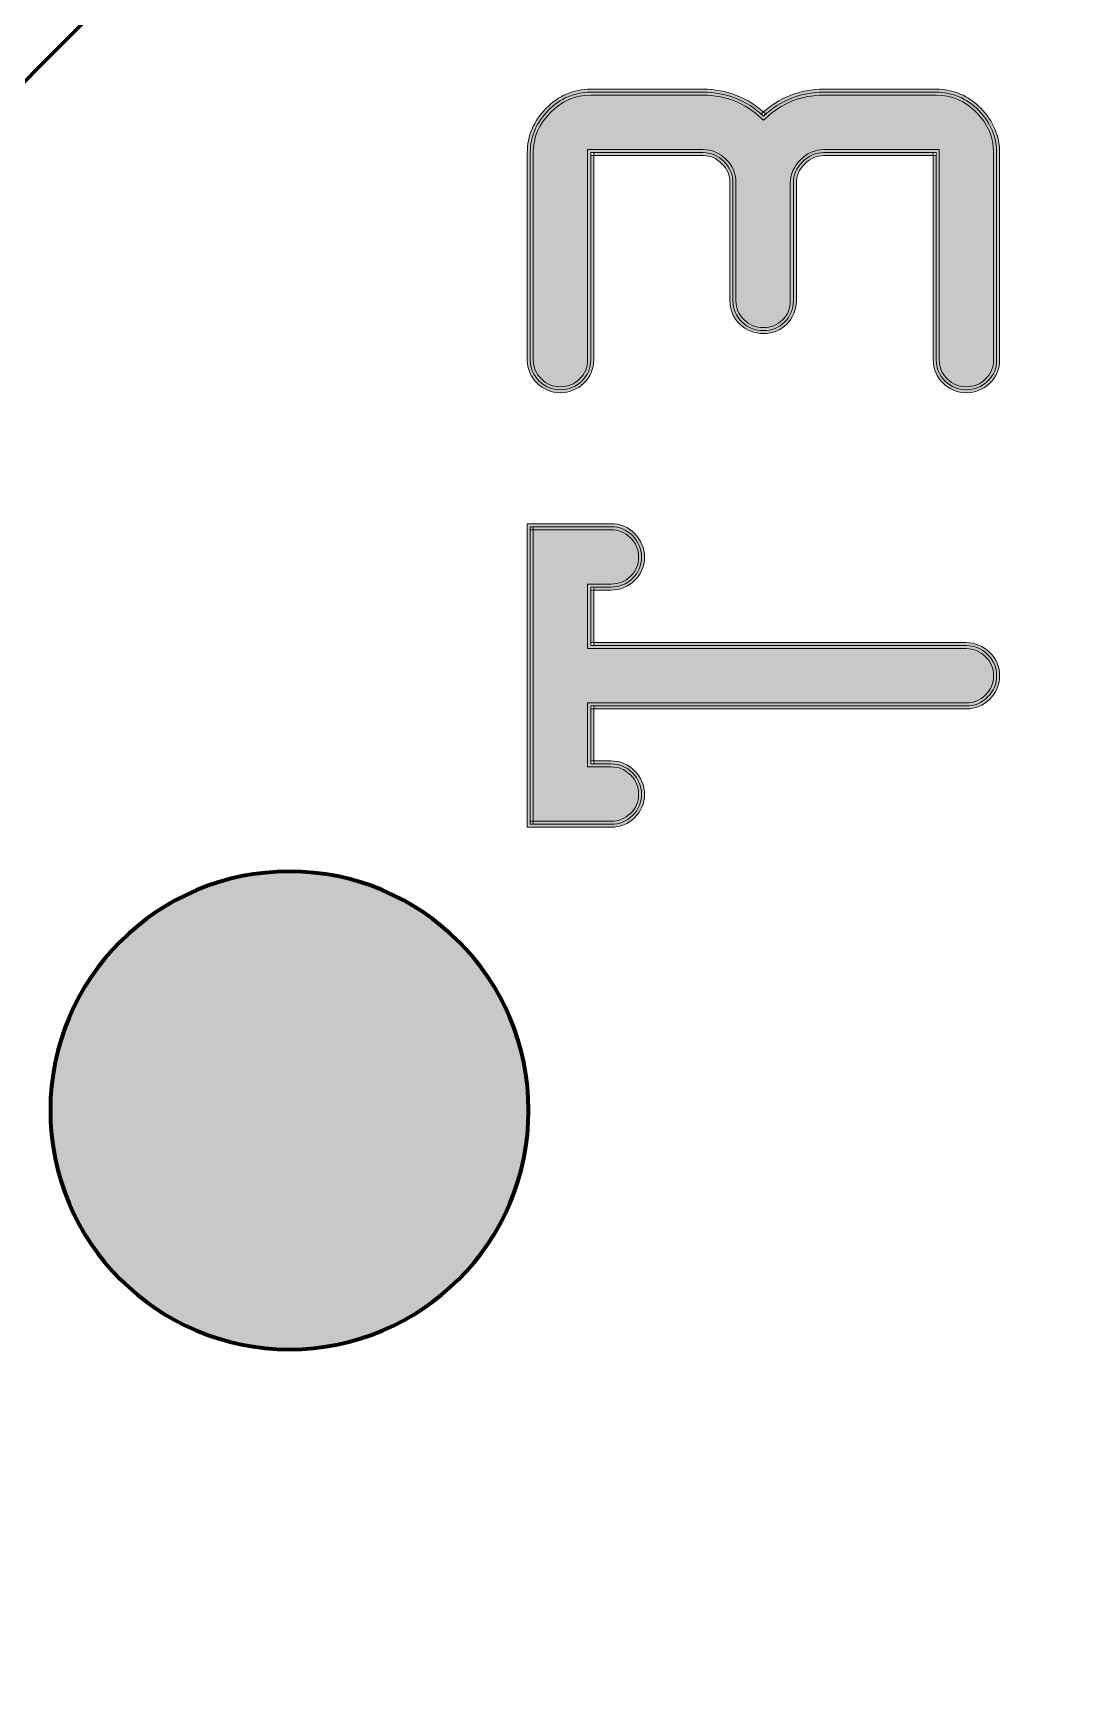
# Model space of a CAD drawing. Header units: inches. Extents: x 3.6 to 56.9, y 3.5 to 76.6.
# Drawn here: x 30.806 to 33.853, y 37.016 to 41.893 of the extents above; entities that cross this region are included whole.
import ezdxf

# ---------------------------------------------------------------- set-up
doc = ezdxf.new("R2010")
doc.units = ezdxf.units.IN
doc.header["$MEASUREMENT"] = 0
for name, color, linetype in [('board', 7, 'Continuous'), ('copper', 7, 'Continuous'), ('mask', 7, 'Continuous'), ('silk', 7, 'Continuous')]:
    doc.layers.add(name, color=color, linetype=linetype)

msp = doc.modelspace()

# ---------------------------------------------------------------- hatches: boundary and pattern name
at = {"layer": 'mask', "true_color": 0xffffff}
h = msp.add_hatch(color=7, dxfattribs=at)
edge = h.paths.add_edge_path()
edge.add_spline(control_points=[(30.8551, 38.7444), (30.8551, 39.1301), (31.1678, 39.4429), (31.5536, 39.4429), (31.9394, 39.4429), (32.2521, 39.1301), (32.2521, 38.7444), (32.2521, 38.3586), (31.9394, 38.0459), (31.5536, 38.0459), (31.1678, 38.0459), (30.8551, 38.3586), (30.8551, 38.7444)], knot_values=[0, 0, 0, 0, 1, 1, 1, 2, 2, 2, 3, 3, 3, 4, 4, 4, 4], degree=3, periodic=1)
at = {"layer": 'silk', "true_color": 0xffffff}
h = msp.add_hatch(color=7, dxfattribs=at)
h.dxf.hatch_style = 2
edge = h.paths.add_edge_path()
edge.add_spline(control_points=[(33.53, 40.8597), (33.5527, 40.8597), (33.5705, 40.8669), (33.5867, 40.8826), (33.6029, 40.8982), (33.6102, 40.9156), (33.6102, 40.9382), (33.6102, 40.9382), (33.6102, 41.5442), (33.6102, 41.5442), (33.6102, 41.5889), (33.5941, 41.6268), (33.5604, 41.6611), (33.5267, 41.6954), (33.4886, 41.7117), (33.4427, 41.7117), (33.4427, 41.7117), (33.1144, 41.7117), (33.1144, 41.7117), (33.0486, 41.7117), (32.9929, 41.6897), (32.944, 41.6442), (32.944, 41.6442), (32.938, 41.6387), (32.938, 41.6387), (32.938, 41.6387), (32.932, 41.6442), (32.932, 41.6442), (32.8832, 41.6897), (32.8275, 41.7117), (32.7617, 41.7117), (32.7617, 41.7117), (32.4334, 41.7117), (32.4334, 41.7117), (32.3874, 41.7117), (32.3494, 41.6954), (32.3157, 41.6611), (32.2819, 41.6268), (32.2658, 41.5889), (32.2658, 41.5442), (32.2658, 41.5442), (32.2658, 40.9382), (32.2658, 40.9382), (32.2658, 40.9156), (32.2731, 40.8982), (32.2893, 40.8826), (32.3056, 40.8669), (32.3228, 40.8597), (32.3443, 40.8597), (32.367, 40.8597), (32.3848, 40.8669), (32.401, 40.8826), (32.4172, 40.8982), (32.4245, 40.9156), (32.4245, 40.9382), (32.4245, 40.9382), (32.4245, 41.5442), (32.4245, 41.5442), (32.4245, 41.5442), (32.4245, 41.553), (32.4245, 41.553), (32.4245, 41.553), (32.4334, 41.553), (32.4334, 41.553), (32.4334, 41.553), (32.7617, 41.553), (32.7617, 41.553), (32.7868, 41.553), (32.8104, 41.5429), (32.829, 41.5242), (32.8477, 41.5055), (32.8578, 41.4813), (32.8578, 41.4551), (32.8578, 41.4551), (32.8578, 41.1111), (32.8578, 41.1111), (32.8578, 41.0884), (32.8651, 41.0711), (32.8813, 41.0555), (32.8975, 41.0398), (32.9153, 41.0326), (32.938, 41.0326), (32.9607, 41.0326), (32.9782, 41.0397), (32.9938, 41.0554), (33.0094, 41.071), (33.0165, 41.0884), (33.0165, 41.1111), (33.0165, 41.1111), (33.0165, 41.4551), (33.0165, 41.4551), (33.0165, 41.4802), (33.0269, 41.5041), (33.0462, 41.5233), (33.0654, 41.5426), (33.0893, 41.553), (33.1144, 41.553), (33.1144, 41.553), (33.4427, 41.553), (33.4427, 41.553), (33.4427, 41.553), (33.4515, 41.553), (33.4515, 41.553), (33.4515, 41.553), (33.4515, 41.5442), (33.4515, 41.5442), (33.4515, 41.5442), (33.4515, 40.9382), (33.4515, 40.9382), (33.4515, 40.9156), (33.4589, 40.8982), (33.475, 40.8826), (33.4913, 40.8669), (33.5085, 40.8597), (33.53, 40.8597)], knot_values=[0, 0, 0, 0, 1, 1, 1, 2, 2, 2, 3, 3, 3, 4, 4, 4, 5, 5, 5, 6, 6, 6, 7, 7, 7, 8, 8, 8, 9, 9, 9, 10, 10, 10, 11, 11, 11, 12, 12, 12, 13, 13, 13, 14, 14, 14, 15, 15, 15, 16, 16, 16, 17, 17, 17, 18, 18, 18, 19, 19, 19, 20, 20, 20, 21, 21, 21, 22, 22, 22, 23, 23, 23, 24, 24, 24, 25, 25, 25, 26, 26, 26, 27, 27, 27, 28, 28, 28, 29, 29, 29, 30, 30, 30, 31, 31, 31, 32, 32, 32, 33, 33, 33, 34, 34, 34, 35, 35, 35, 36, 36, 36, 37, 37, 37, 38, 38, 38, 38], degree=3, periodic=1)
edge = h.paths.add_edge_path()
edge.add_spline(control_points=[(33.53, 40.8421), (33.505, 40.8421), (33.4814, 40.8519), (33.4628, 40.8699), (33.444, 40.888), (33.4339, 40.912), (33.4339, 40.9382), (33.4339, 40.9382), (33.4339, 41.5442), (33.4339, 41.5442), (33.4339, 41.5442), (33.4427, 41.5442), (33.4427, 41.5442), (33.4427, 41.5442), (33.4427, 41.5354), (33.4427, 41.5354), (33.4427, 41.5354), (33.1144, 41.5354), (33.1144, 41.5354), (33.093, 41.5354), (33.0755, 41.5277), (33.0586, 41.5109), (33.0418, 41.494), (33.0342, 41.4766), (33.0342, 41.4551), (33.0342, 41.4551), (33.0342, 41.1111), (33.0342, 41.1111), (33.0342, 41.0849), (33.0244, 41.061), (33.0063, 41.0429), (32.9881, 41.0247), (32.9642, 41.015), (32.938, 41.015), (32.9119, 41.015), (32.8877, 41.0247), (32.869, 41.0428), (32.8503, 41.0609), (32.8402, 41.0849), (32.8402, 41.1111), (32.8402, 41.1111), (32.8402, 41.4551), (32.8402, 41.4551), (32.8402, 41.4778), (32.8328, 41.4955), (32.8165, 41.5117), (32.8003, 41.528), (32.7831, 41.5354), (32.7617, 41.5354), (32.7617, 41.5354), (32.4334, 41.5354), (32.4334, 41.5354), (32.4334, 41.5354), (32.4334, 41.5442), (32.4334, 41.5442), (32.4334, 41.5442), (32.4422, 41.5442), (32.4422, 41.5442), (32.4422, 41.5442), (32.4422, 40.9382), (32.4422, 40.9382), (32.4422, 40.912), (32.4321, 40.888), (32.4133, 40.8699), (32.3946, 40.8518), (32.3705, 40.8421), (32.3443, 40.8421), (32.3193, 40.8421), (32.2957, 40.8519), (32.2771, 40.8699), (32.2583, 40.888), (32.2482, 40.912), (32.2482, 40.9382), (32.2482, 40.9382), (32.2482, 41.5442), (32.2482, 41.5442), (32.2482, 41.5925), (32.267, 41.6368), (32.3031, 41.6735), (32.3392, 41.7102), (32.3838, 41.7294), (32.4334, 41.7294), (32.4334, 41.7294), (32.7617, 41.7294), (32.7617, 41.7294), (32.8309, 41.7294), (32.8928, 41.7049), (32.944, 41.6572), (32.944, 41.6572), (32.938, 41.6507), (32.938, 41.6507), (32.938, 41.6507), (32.932, 41.6572), (32.932, 41.6572), (32.9833, 41.7049), (33.0452, 41.7294), (33.1144, 41.7294), (33.1144, 41.7294), (33.4427, 41.7294), (33.4427, 41.7294), (33.4922, 41.7294), (33.5368, 41.7102), (33.573, 41.6735), (33.6091, 41.6368), (33.6279, 41.5925), (33.6279, 41.5442), (33.6279, 41.5442), (33.6279, 40.9382), (33.6279, 40.9382), (33.6279, 40.912), (33.6178, 40.888), (33.599, 40.8699), (33.5803, 40.8518), (33.5562, 40.8421), (33.53, 40.8421)], knot_values=[0, 0, 0, 0, 1, 1, 1, 2, 2, 2, 3, 3, 3, 4, 4, 4, 5, 5, 5, 6, 6, 6, 7, 7, 7, 8, 8, 8, 9, 9, 9, 10, 10, 10, 11, 11, 11, 12, 12, 12, 13, 13, 13, 14, 14, 14, 15, 15, 15, 16, 16, 16, 17, 17, 17, 18, 18, 18, 19, 19, 19, 20, 20, 20, 21, 21, 21, 22, 22, 22, 23, 23, 23, 24, 24, 24, 25, 25, 25, 26, 26, 26, 27, 27, 27, 28, 28, 28, 29, 29, 29, 30, 30, 30, 31, 31, 31, 32, 32, 32, 33, 33, 33, 34, 34, 34, 35, 35, 35, 36, 36, 36, 37, 37, 37, 38, 38, 38, 38], degree=3, periodic=1)
edge = h.paths.add_edge_path()
edge.add_spline(control_points=[(32.4927, 39.5897), (32.5155, 39.5897), (32.5332, 39.5969), (32.5495, 39.6126), (32.5656, 39.6282), (32.573, 39.6456), (32.573, 39.6682), (32.573, 39.6909), (32.5656, 39.7086), (32.5494, 39.7249), (32.5331, 39.7411), (32.5154, 39.7485), (32.4927, 39.7485), (32.4927, 39.7485), (32.4334, 39.7485), (32.4334, 39.7485), (32.4334, 39.7485), (32.4245, 39.7485), (32.4245, 39.7485), (32.4245, 39.7485), (32.4245, 39.7573), (32.4245, 39.7573), (32.4245, 39.7573), (32.4245, 39.9267), (32.4245, 39.9267), (32.4245, 39.9267), (32.4245, 39.9355), (32.4245, 39.9355), (32.4245, 39.9355), (32.4334, 39.9355), (32.4334, 39.9355), (32.4334, 39.9355), (33.53, 39.9355), (33.53, 39.9355), (33.5527, 39.9355), (33.5704, 39.9429), (33.5866, 39.9591), (33.6029, 39.9753), (33.6102, 39.993), (33.6102, 40.0157), (33.6102, 40.0372), (33.6029, 40.0544), (33.5866, 40.0706), (33.5704, 40.0868), (33.5527, 40.0942), (33.53, 40.0942), (33.53, 40.0942), (32.4334, 40.0942), (32.4334, 40.0942), (32.4334, 40.0942), (32.4245, 40.0942), (32.4245, 40.0942), (32.4245, 40.0942), (32.4245, 40.103), (32.4245, 40.103), (32.4245, 40.103), (32.4245, 40.2742), (32.4245, 40.2742), (32.4245, 40.2742), (32.4245, 40.283), (32.4245, 40.283), (32.4245, 40.283), (32.4334, 40.283), (32.4334, 40.283), (32.4334, 40.283), (32.4927, 40.283), (32.4927, 40.283), (32.5155, 40.283), (32.5332, 40.2902), (32.5495, 40.3058), (32.5656, 40.3215), (32.573, 40.3388), (32.573, 40.3615), (32.573, 40.3842), (32.5656, 40.4019), (32.5494, 40.4181), (32.5331, 40.4343), (32.5154, 40.4417), (32.4927, 40.4417), (32.4927, 40.4417), (32.257, 40.4417), (32.257, 40.4417), (32.257, 40.4417), (32.257, 40.4505), (32.257, 40.4505), (32.257, 40.4505), (32.2658, 40.4505), (32.2658, 40.4505), (32.2658, 40.4505), (32.2658, 39.5809), (32.2658, 39.5809), (32.2658, 39.5809), (32.257, 39.5809), (32.257, 39.5809), (32.257, 39.5809), (32.257, 39.5897), (32.257, 39.5897), (32.257, 39.5897), (32.4927, 39.5897), (32.4927, 39.5897)], knot_values=[0, 0, 0, 0, 1, 1, 1, 2, 2, 2, 3, 3, 3, 4, 4, 4, 5, 5, 5, 6, 6, 6, 7, 7, 7, 8, 8, 8, 9, 9, 9, 10, 10, 10, 11, 11, 11, 12, 12, 12, 13, 13, 13, 14, 14, 14, 15, 15, 15, 16, 16, 16, 17, 17, 17, 18, 18, 18, 19, 19, 19, 20, 20, 20, 21, 21, 21, 22, 22, 22, 23, 23, 23, 24, 24, 24, 25, 25, 25, 26, 26, 26, 27, 27, 27, 28, 28, 28, 29, 29, 29, 30, 30, 30, 31, 31, 31, 32, 32, 32, 33, 33, 33, 33], degree=3, periodic=1)
edge = h.paths.add_edge_path()
edge.add_spline(control_points=[(32.4927, 39.5721), (32.4927, 39.5721), (32.257, 39.5721), (32.257, 39.5721), (32.257, 39.5721), (32.2482, 39.5721), (32.2482, 39.5721), (32.2482, 39.5721), (32.2482, 39.5809), (32.2482, 39.5809), (32.2482, 39.5809), (32.2482, 40.4505), (32.2482, 40.4505), (32.2482, 40.4505), (32.2482, 40.4594), (32.2482, 40.4594), (32.2482, 40.4594), (32.257, 40.4594), (32.257, 40.4594), (32.257, 40.4594), (32.4927, 40.4594), (32.4927, 40.4594), (32.5189, 40.4594), (32.5431, 40.4493), (32.5618, 40.4306), (32.5805, 40.4119), (32.5906, 40.3877), (32.5906, 40.3615), (32.5906, 40.3353), (32.5805, 40.3113), (32.5617, 40.2932), (32.543, 40.2751), (32.5189, 40.2654), (32.4927, 40.2654), (32.4927, 40.2654), (32.4334, 40.2654), (32.4334, 40.2654), (32.4334, 40.2654), (32.4334, 40.2742), (32.4334, 40.2742), (32.4334, 40.2742), (32.4422, 40.2742), (32.4422, 40.2742), (32.4422, 40.2742), (32.4422, 40.103), (32.4422, 40.103), (32.4422, 40.103), (32.4334, 40.103), (32.4334, 40.103), (32.4334, 40.103), (32.4334, 40.1119), (32.4334, 40.1119), (32.4334, 40.1119), (33.53, 40.1119), (33.53, 40.1119), (33.5562, 40.1119), (33.5804, 40.1018), (33.5991, 40.0831), (33.6178, 40.0644), (33.6279, 40.0408), (33.6279, 40.0157), (33.6279, 39.9895), (33.6178, 39.9653), (33.5991, 39.9466), (33.5804, 39.9279), (33.5562, 39.9179), (33.53, 39.9179), (33.53, 39.9179), (32.4334, 39.9179), (32.4334, 39.9179), (32.4334, 39.9179), (32.4334, 39.9267), (32.4334, 39.9267), (32.4334, 39.9267), (32.4422, 39.9267), (32.4422, 39.9267), (32.4422, 39.9267), (32.4422, 39.7573), (32.4422, 39.7573), (32.4422, 39.7573), (32.4334, 39.7573), (32.4334, 39.7573), (32.4334, 39.7573), (32.4334, 39.7661), (32.4334, 39.7661), (32.4334, 39.7661), (32.4927, 39.7661), (32.4927, 39.7661), (32.5189, 39.7661), (32.5431, 39.756), (32.5618, 39.7373), (32.5805, 39.7186), (32.5906, 39.6944), (32.5906, 39.6682), (32.5906, 39.642), (32.5805, 39.618), (32.5617, 39.5999), (32.543, 39.5818), (32.5189, 39.5721), (32.4927, 39.5721)], knot_values=[0, 0, 0, 0, 1, 1, 1, 2, 2, 2, 3, 3, 3, 4, 4, 4, 5, 5, 5, 6, 6, 6, 7, 7, 7, 8, 8, 8, 9, 9, 9, 10, 10, 10, 11, 11, 11, 12, 12, 12, 13, 13, 13, 14, 14, 14, 15, 15, 15, 16, 16, 16, 17, 17, 17, 18, 18, 18, 19, 19, 19, 20, 20, 20, 21, 21, 21, 22, 22, 22, 23, 23, 23, 24, 24, 24, 25, 25, 25, 26, 26, 26, 27, 27, 27, 28, 28, 28, 29, 29, 29, 30, 30, 30, 31, 31, 31, 32, 32, 32, 33, 33, 33, 33], degree=3, periodic=1)
h = msp.add_hatch(color=7, dxfattribs=at)
h.dxf.hatch_style = 2
edge = h.paths.add_edge_path()
edge.add_spline(control_points=[(33.53, 40.8509), (33.5067, 40.8509), (33.4864, 40.8594), (33.4689, 40.8762), (33.4514, 40.8931), (33.4427, 40.9138), (33.4427, 40.9382), (33.4427, 40.9382), (33.4427, 41.5442), (33.4427, 41.5442), (33.4427, 41.5442), (33.1144, 41.5442), (33.1144, 41.5442), (33.0911, 41.5442), (33.0705, 41.5352), (33.0524, 41.5171), (33.0344, 41.4991), (33.0253, 41.4784), (33.0253, 41.4551), (33.0253, 41.4551), (33.0253, 41.1111), (33.0253, 41.1111), (33.0253, 41.0867), (33.0169, 41.066), (33, 41.0491), (32.9831, 41.0322), (32.9625, 41.0238), (32.938, 41.0238), (32.9136, 41.0238), (32.8926, 41.0322), (32.8752, 41.0491), (32.8577, 41.066), (32.849, 41.0867), (32.849, 41.1111), (32.849, 41.1111), (32.849, 41.4551), (32.849, 41.4551), (32.849, 41.4796), (32.8402, 41.5005), (32.8228, 41.518), (32.8053, 41.5354), (32.7849, 41.5442), (32.7617, 41.5442), (32.7617, 41.5442), (32.4334, 41.5442), (32.4334, 41.5442), (32.4334, 41.5442), (32.4334, 40.9382), (32.4334, 40.9382), (32.4334, 40.9138), (32.4246, 40.8931), (32.4072, 40.8762), (32.3897, 40.8594), (32.3688, 40.8509), (32.3443, 40.8509), (32.321, 40.8509), (32.3006, 40.8594), (32.2832, 40.8762), (32.2657, 40.8931), (32.257, 40.9138), (32.257, 40.9382), (32.257, 40.9382), (32.257, 41.5442), (32.257, 41.5442), (32.257, 41.5907), (32.2745, 41.6318), (32.3094, 41.6673), (32.3443, 41.7028), (32.3856, 41.7205), (32.4334, 41.7205), (32.4334, 41.7205), (32.7617, 41.7205), (32.7617, 41.7205), (32.8292, 41.7205), (32.888, 41.6973), (32.938, 41.6507), (32.9881, 41.6973), (33.0469, 41.7205), (33.1144, 41.7205), (33.1144, 41.7205), (33.4427, 41.7205), (33.4427, 41.7205), (33.4904, 41.7205), (33.5318, 41.7028), (33.5667, 41.6673), (33.6016, 41.6318), (33.6191, 41.5907), (33.6191, 41.5442), (33.6191, 41.5442), (33.6191, 40.9382), (33.6191, 40.9382), (33.6191, 40.9138), (33.6103, 40.8931), (33.5929, 40.8762), (33.5754, 40.8594), (33.5545, 40.8509), (33.53, 40.8509)], knot_values=[0, 0, 0, 0, 1, 1, 1, 2, 2, 2, 3, 3, 3, 4, 4, 4, 5, 5, 5, 6, 6, 6, 7, 7, 7, 8, 8, 8, 9, 9, 9, 10, 10, 10, 11, 11, 11, 12, 12, 12, 13, 13, 13, 14, 14, 14, 15, 15, 15, 16, 16, 16, 17, 17, 17, 18, 18, 18, 19, 19, 19, 20, 20, 20, 21, 21, 21, 22, 22, 22, 23, 23, 23, 24, 24, 24, 25, 25, 25, 26, 26, 26, 27, 27, 27, 28, 28, 28, 29, 29, 29, 30, 30, 30, 31, 31, 31, 32, 32, 32, 32], degree=3, periodic=1)
edge = h.paths.add_edge_path()
edge.add_spline(control_points=[(32.4927, 39.5809), (32.4927, 39.5809), (32.257, 39.5809), (32.257, 39.5809), (32.257, 39.5809), (32.257, 40.4505), (32.257, 40.4505), (32.257, 40.4505), (32.4927, 40.4505), (32.4927, 40.4505), (32.5172, 40.4505), (32.5381, 40.4418), (32.5556, 40.4244), (32.5731, 40.4069), (32.5818, 40.3859), (32.5818, 40.3615), (32.5818, 40.337), (32.5731, 40.3164), (32.5556, 40.2995), (32.5381, 40.2826), (32.5172, 40.2742), (32.4927, 40.2742), (32.4927, 40.2742), (32.4334, 40.2742), (32.4334, 40.2742), (32.4334, 40.2742), (32.4334, 40.103), (32.4334, 40.103), (32.4334, 40.103), (33.53, 40.103), (33.53, 40.103), (33.5545, 40.103), (33.5754, 40.0943), (33.5929, 40.0768), (33.6103, 40.0594), (33.6191, 40.039), (33.6191, 40.0157), (33.6191, 39.9913), (33.6103, 39.9703), (33.5929, 39.9529), (33.5754, 39.9354), (33.5545, 39.9267), (33.53, 39.9267), (33.53, 39.9267), (32.4334, 39.9267), (32.4334, 39.9267), (32.4334, 39.9267), (32.4334, 39.7573), (32.4334, 39.7573), (32.4334, 39.7573), (32.4927, 39.7573), (32.4927, 39.7573), (32.5172, 39.7573), (32.5381, 39.7486), (32.5556, 39.7311), (32.5731, 39.7136), (32.5818, 39.6927), (32.5818, 39.6682), (32.5818, 39.6438), (32.5731, 39.6231), (32.5556, 39.6062), (32.5381, 39.5894), (32.5172, 39.5809), (32.4927, 39.5809)], knot_values=[0, 0, 0, 0, 1, 1, 1, 2, 2, 2, 3, 3, 3, 4, 4, 4, 5, 5, 5, 6, 6, 6, 7, 7, 7, 8, 8, 8, 9, 9, 9, 10, 10, 10, 11, 11, 11, 12, 12, 12, 13, 13, 13, 14, 14, 14, 15, 15, 15, 16, 16, 16, 17, 17, 17, 18, 18, 18, 19, 19, 19, 20, 20, 20, 21, 21, 21, 21], degree=3, periodic=1)

# ---------------------------------------------------------------- linework, layer by layer
at = {"layer": 'board', "color": 7, "lineweight": 20, "true_color": 0xffffff}
msp.add_open_spline([(56.8521, 12.1646), (56.8521, 12.1646), (55.3337, 10.6434), (55.3337, 10.6434), (55.3337, 10.6434), (43.9474, 10.6434), (43.9474, 10.6434), (43.9474, 10.6434), (41.4173, 8.1094), (41.4173, 8.1094), (41.4173, 8.1094), (8.7761, 8.1094), (8.7761, 8.1094), (8.7761, 8.1094), (6.246, 10.6434), (6.246, 10.6434), (6.246, 10.6434), (4.7111, 10.6434), (4.7111, 10.6434), (4.2186, 10.5873), (3.7727, 10.9401), (3.7148, 11.4312), (3.7074, 11.4979), (3.7074, 11.5709), (3.7148, 11.6404), (3.7148, 11.6404), (3.7148, 75.5088), (3.7148, 75.5088), (3.6569, 76.0016), (4.0097, 76.4482), (4.5011, 76.5061), (4.5706, 76.5142), (4.6408, 76.5142), (4.7114, 76.5061), (4.7114, 76.5061), (55.8558, 76.5061), (55.8558, 76.5061), (56.3487, 76.5636), (56.7949, 76.2104), (56.8521, 75.7176), (56.8602, 75.6481), (56.8602, 75.5779), (56.8521, 75.5088), (56.8521, 75.5088), (56.8521, 12.1646), (56.8521, 12.1646)], degree=3, knots=[0, 0, 0, 0, 1, 1, 1, 2, 2, 2, 3, 3, 3, 4, 4, 4, 5, 5, 5, 6, 6, 6, 7, 7, 7, 8, 8, 8, 9, 9, 9, 10, 10, 10, 11, 11, 11, 12, 12, 12, 13, 13, 13, 14, 14, 14, 15, 15, 15, 15], dxfattribs=at)
at = {"layer": 'copper', "color": 7, "lineweight": 60, "true_color": 0xffffff}
msp.add_lwpolyline([(29.027, 39.9917), (36.121, 47.1191)], dxfattribs=at)
at = {"layer": 'copper', "color": 7, "lineweight": 50, "true_color": 0xffffff}
msp.add_open_spline([(30.8551, 38.7444), (30.8551, 39.1301), (31.1679, 39.4429), (31.5536, 39.4429), (31.9394, 39.4429), (32.2521, 39.1301), (32.2521, 38.7444), (32.2521, 38.3586), (31.9394, 38.0459), (31.5536, 38.0459), (31.1679, 38.0459), (30.8551, 38.3586), (30.8551, 38.7444)], degree=3, knots=[0, 0, 0, 0, 1, 1, 1, 2, 2, 2, 3, 3, 3, 4, 4, 4, 4], dxfattribs=at)
at = {"layer": 'mask', "lineweight": 0}
msp.add_open_spline([(30.8551, 38.7444), (30.8551, 39.1301), (31.1678, 39.4429), (31.5536, 39.4429), (31.9394, 39.4429), (32.2521, 39.1301), (32.2521, 38.7444), (32.2521, 38.3586), (31.9394, 38.0459), (31.5536, 38.0459), (31.1678, 38.0459), (30.8551, 38.3586), (30.8551, 38.7444)], degree=3, knots=[0, 0, 0, 0, 1, 1, 1, 2, 2, 2, 3, 3, 3, 4, 4, 4, 4], dxfattribs=at)
at = {"layer": 'mask', "color": 7, "lineweight": 80, "true_color": 0xffffff}
msp.add_open_spline([(30.8551, 38.7444), (30.8551, 39.1301), (31.1679, 39.4429), (31.5536, 39.4429), (31.9394, 39.4429), (32.2521, 39.1301), (32.2521, 38.7444), (32.2521, 38.3586), (31.9394, 38.0459), (31.5536, 38.0459), (31.1679, 38.0459), (30.8551, 38.3586), (30.8551, 38.7444)], degree=3, knots=[0, 0, 0, 0, 1, 1, 1, 2, 2, 2, 3, 3, 3, 4, 4, 4, 4], dxfattribs=at)
at = {"layer": 'silk', "lineweight": 0}
for points, knots in [([(33.53, 40.8421), (33.505, 40.8421), (33.4814, 40.8519), (33.4628, 40.8699), (33.444, 40.888), (33.4339, 40.912), (33.4339, 40.9382), (33.4339, 40.9382), (33.4339, 41.5442), (33.4339, 41.5442), (33.4339, 41.5442), (33.4427, 41.5442), (33.4427, 41.5442), (33.4427, 41.5442), (33.4427, 41.5354), (33.4427, 41.5354), (33.4427, 41.5354), (33.1144, 41.5354), (33.1144, 41.5354), (33.093, 41.5354), (33.0755, 41.5277), (33.0586, 41.5109), (33.0418, 41.494), (33.0342, 41.4766), (33.0342, 41.4551), (33.0342, 41.4551), (33.0342, 41.1111), (33.0342, 41.1111), (33.0342, 41.0849), (33.0244, 41.061), (33.0063, 41.0429), (32.9881, 41.0247), (32.9642, 41.015), (32.938, 41.015), (32.9119, 41.015), (32.8877, 41.0247), (32.869, 41.0428), (32.8503, 41.0609), (32.8402, 41.0849), (32.8402, 41.1111), (32.8402, 41.1111), (32.8402, 41.4551), (32.8402, 41.4551), (32.8402, 41.4778), (32.8328, 41.4955), (32.8165, 41.5117), (32.8003, 41.528), (32.7831, 41.5354), (32.7617, 41.5354), (32.7617, 41.5354), (32.4334, 41.5354), (32.4334, 41.5354), (32.4334, 41.5354), (32.4334, 41.5442), (32.4334, 41.5442), (32.4334, 41.5442), (32.4422, 41.5442), (32.4422, 41.5442), (32.4422, 41.5442), (32.4422, 40.9382), (32.4422, 40.9382), (32.4422, 40.912), (32.4321, 40.888), (32.4133, 40.8699), (32.3946, 40.8518), (32.3705, 40.8421), (32.3443, 40.8421), (32.3193, 40.8421), (32.2957, 40.8519), (32.2771, 40.8699), (32.2583, 40.888), (32.2482, 40.912), (32.2482, 40.9382), (32.2482, 40.9382), (32.2482, 41.5442), (32.2482, 41.5442), (32.2482, 41.5925), (32.267, 41.6368), (32.3031, 41.6735), (32.3392, 41.7102), (32.3838, 41.7294), (32.4334, 41.7294), (32.4334, 41.7294), (32.7617, 41.7294), (32.7617, 41.7294), (32.8309, 41.7294), (32.8928, 41.7049), (32.944, 41.6572), (32.944, 41.6572), (32.938, 41.6507), (32.938, 41.6507), (32.938, 41.6507), (32.932, 41.6572), (32.932, 41.6572), (32.9833, 41.7049), (33.0452, 41.7294), (33.1144, 41.7294), (33.1144, 41.7294), (33.4427, 41.7294), (33.4427, 41.7294), (33.4922, 41.7294), (33.5368, 41.7102), (33.573, 41.6735), (33.6091, 41.6368), (33.6279, 41.5925), (33.6279, 41.5442), (33.6279, 41.5442), (33.6279, 40.9382), (33.6279, 40.9382), (33.6279, 40.912), (33.6178, 40.888), (33.599, 40.8699), (33.5803, 40.8518), (33.5562, 40.8421), (33.53, 40.8421)], [0, 0, 0, 0, 1, 1, 1, 2, 2, 2, 3, 3, 3, 4, 4, 4, 5, 5, 5, 6, 6, 6, 7, 7, 7, 8, 8, 8, 9, 9, 9, 10, 10, 10, 11, 11, 11, 12, 12, 12, 13, 13, 13, 14, 14, 14, 15, 15, 15, 16, 16, 16, 17, 17, 17, 18, 18, 18, 19, 19, 19, 20, 20, 20, 21, 21, 21, 22, 22, 22, 23, 23, 23, 24, 24, 24, 25, 25, 25, 26, 26, 26, 27, 27, 27, 28, 28, 28, 29, 29, 29, 30, 30, 30, 31, 31, 31, 32, 32, 32, 33, 33, 33, 34, 34, 34, 35, 35, 35, 36, 36, 36, 37, 37, 37, 38, 38, 38, 38]), ([(33.53, 40.8509), (33.5067, 40.8509), (33.4864, 40.8594), (33.4689, 40.8762), (33.4514, 40.8931), (33.4427, 40.9138), (33.4427, 40.9382), (33.4427, 40.9382), (33.4427, 41.5442), (33.4427, 41.5442), (33.4427, 41.5442), (33.1144, 41.5442), (33.1144, 41.5442), (33.0911, 41.5442), (33.0705, 41.5352), (33.0524, 41.5171), (33.0344, 41.4991), (33.0253, 41.4784), (33.0253, 41.4551), (33.0253, 41.4551), (33.0253, 41.1111), (33.0253, 41.1111), (33.0253, 41.0867), (33.0169, 41.066), (33, 41.0491), (32.9831, 41.0322), (32.9625, 41.0238), (32.938, 41.0238), (32.9136, 41.0238), (32.8926, 41.0322), (32.8752, 41.0491), (32.8577, 41.066), (32.849, 41.0867), (32.849, 41.1111), (32.849, 41.1111), (32.849, 41.4551), (32.849, 41.4551), (32.849, 41.4796), (32.8402, 41.5005), (32.8228, 41.518), (32.8053, 41.5354), (32.7849, 41.5442), (32.7617, 41.5442), (32.7617, 41.5442), (32.4334, 41.5442), (32.4334, 41.5442), (32.4334, 41.5442), (32.4334, 40.9382), (32.4334, 40.9382), (32.4334, 40.9138), (32.4246, 40.8931), (32.4072, 40.8762), (32.3897, 40.8594), (32.3688, 40.8509), (32.3443, 40.8509), (32.321, 40.8509), (32.3006, 40.8594), (32.2832, 40.8762), (32.2657, 40.8931), (32.257, 40.9138), (32.257, 40.9382), (32.257, 40.9382), (32.257, 41.5442), (32.257, 41.5442), (32.257, 41.5907), (32.2745, 41.6318), (32.3094, 41.6673), (32.3443, 41.7028), (32.3856, 41.7205), (32.4334, 41.7205), (32.4334, 41.7205), (32.7617, 41.7205), (32.7617, 41.7205), (32.8292, 41.7205), (32.888, 41.6973), (32.938, 41.6507), (32.9881, 41.6973), (33.0469, 41.7205), (33.1144, 41.7205), (33.1144, 41.7205), (33.4427, 41.7205), (33.4427, 41.7205), (33.4904, 41.7205), (33.5318, 41.7028), (33.5667, 41.6673), (33.6016, 41.6318), (33.6191, 41.5907), (33.6191, 41.5442), (33.6191, 41.5442), (33.6191, 40.9382), (33.6191, 40.9382), (33.6191, 40.9138), (33.6103, 40.8931), (33.5929, 40.8762), (33.5754, 40.8594), (33.5545, 40.8509), (33.53, 40.8509)], [0, 0, 0, 0, 1, 1, 1, 2, 2, 2, 3, 3, 3, 4, 4, 4, 5, 5, 5, 6, 6, 6, 7, 7, 7, 8, 8, 8, 9, 9, 9, 10, 10, 10, 11, 11, 11, 12, 12, 12, 13, 13, 13, 14, 14, 14, 15, 15, 15, 16, 16, 16, 17, 17, 17, 18, 18, 18, 19, 19, 19, 20, 20, 20, 21, 21, 21, 22, 22, 22, 23, 23, 23, 24, 24, 24, 25, 25, 25, 26, 26, 26, 27, 27, 27, 28, 28, 28, 29, 29, 29, 30, 30, 30, 31, 31, 31, 32, 32, 32, 32]), ([(33.53, 40.8597), (33.5527, 40.8597), (33.5705, 40.8669), (33.5867, 40.8826), (33.6029, 40.8982), (33.6102, 40.9156), (33.6102, 40.9382), (33.6102, 40.9382), (33.6102, 41.5442), (33.6102, 41.5442), (33.6102, 41.5889), (33.5941, 41.6268), (33.5604, 41.6611), (33.5267, 41.6954), (33.4886, 41.7117), (33.4427, 41.7117), (33.4427, 41.7117), (33.1144, 41.7117), (33.1144, 41.7117), (33.0486, 41.7117), (32.9929, 41.6897), (32.944, 41.6442), (32.944, 41.6442), (32.938, 41.6387), (32.938, 41.6387), (32.938, 41.6387), (32.932, 41.6442), (32.932, 41.6442), (32.8832, 41.6897), (32.8275, 41.7117), (32.7617, 41.7117), (32.7617, 41.7117), (32.4334, 41.7117), (32.4334, 41.7117), (32.3874, 41.7117), (32.3494, 41.6954), (32.3157, 41.6611), (32.2819, 41.6268), (32.2658, 41.5889), (32.2658, 41.5442), (32.2658, 41.5442), (32.2658, 40.9382), (32.2658, 40.9382), (32.2658, 40.9156), (32.2731, 40.8982), (32.2893, 40.8826), (32.3056, 40.8669), (32.3228, 40.8597), (32.3443, 40.8597), (32.367, 40.8597), (32.3848, 40.8669), (32.401, 40.8826), (32.4172, 40.8982), (32.4245, 40.9156), (32.4245, 40.9382), (32.4245, 40.9382), (32.4245, 41.5442), (32.4245, 41.5442), (32.4245, 41.5442), (32.4245, 41.553), (32.4245, 41.553), (32.4245, 41.553), (32.4334, 41.553), (32.4334, 41.553), (32.4334, 41.553), (32.7617, 41.553), (32.7617, 41.553), (32.7868, 41.553), (32.8104, 41.5429), (32.829, 41.5242), (32.8477, 41.5055), (32.8578, 41.4813), (32.8578, 41.4551), (32.8578, 41.4551), (32.8578, 41.1111), (32.8578, 41.1111), (32.8578, 41.0884), (32.8651, 41.0711), (32.8813, 41.0555), (32.8975, 41.0398), (32.9153, 41.0326), (32.938, 41.0326), (32.9607, 41.0326), (32.9782, 41.0397), (32.9938, 41.0554), (33.0094, 41.071), (33.0165, 41.0884), (33.0165, 41.1111), (33.0165, 41.1111), (33.0165, 41.4551), (33.0165, 41.4551), (33.0165, 41.4802), (33.0269, 41.5041), (33.0462, 41.5233), (33.0654, 41.5426), (33.0893, 41.553), (33.1144, 41.553), (33.1144, 41.553), (33.4427, 41.553), (33.4427, 41.553), (33.4427, 41.553), (33.4515, 41.553), (33.4515, 41.553), (33.4515, 41.553), (33.4515, 41.5442), (33.4515, 41.5442), (33.4515, 41.5442), (33.4515, 40.9382), (33.4515, 40.9382), (33.4515, 40.9156), (33.4589, 40.8982), (33.475, 40.8826), (33.4913, 40.8669), (33.5085, 40.8597), (33.53, 40.8597)], [0, 0, 0, 0, 1, 1, 1, 2, 2, 2, 3, 3, 3, 4, 4, 4, 5, 5, 5, 6, 6, 6, 7, 7, 7, 8, 8, 8, 9, 9, 9, 10, 10, 10, 11, 11, 11, 12, 12, 12, 13, 13, 13, 14, 14, 14, 15, 15, 15, 16, 16, 16, 17, 17, 17, 18, 18, 18, 19, 19, 19, 20, 20, 20, 21, 21, 21, 22, 22, 22, 23, 23, 23, 24, 24, 24, 25, 25, 25, 26, 26, 26, 27, 27, 27, 28, 28, 28, 29, 29, 29, 30, 30, 30, 31, 31, 31, 32, 32, 32, 33, 33, 33, 34, 34, 34, 35, 35, 35, 36, 36, 36, 37, 37, 37, 38, 38, 38, 38]), ([(32.4927, 39.5721), (32.4927, 39.5721), (32.257, 39.5721), (32.257, 39.5721), (32.257, 39.5721), (32.2482, 39.5721), (32.2482, 39.5721), (32.2482, 39.5721), (32.2482, 39.5809), (32.2482, 39.5809), (32.2482, 39.5809), (32.2482, 40.4505), (32.2482, 40.4505), (32.2482, 40.4505), (32.2482, 40.4594), (32.2482, 40.4594), (32.2482, 40.4594), (32.257, 40.4594), (32.257, 40.4594), (32.257, 40.4594), (32.4927, 40.4594), (32.4927, 40.4594), (32.5189, 40.4594), (32.5431, 40.4493), (32.5618, 40.4306), (32.5805, 40.4119), (32.5906, 40.3877), (32.5906, 40.3615), (32.5906, 40.3353), (32.5805, 40.3113), (32.5617, 40.2932), (32.543, 40.2751), (32.5189, 40.2654), (32.4927, 40.2654), (32.4927, 40.2654), (32.4334, 40.2654), (32.4334, 40.2654), (32.4334, 40.2654), (32.4334, 40.2742), (32.4334, 40.2742), (32.4334, 40.2742), (32.4422, 40.2742), (32.4422, 40.2742), (32.4422, 40.2742), (32.4422, 40.103), (32.4422, 40.103), (32.4422, 40.103), (32.4334, 40.103), (32.4334, 40.103), (32.4334, 40.103), (32.4334, 40.1119), (32.4334, 40.1119), (32.4334, 40.1119), (33.53, 40.1119), (33.53, 40.1119), (33.5562, 40.1119), (33.5804, 40.1018), (33.5991, 40.0831), (33.6178, 40.0644), (33.6279, 40.0408), (33.6279, 40.0157), (33.6279, 39.9895), (33.6178, 39.9653), (33.5991, 39.9466), (33.5804, 39.9279), (33.5562, 39.9179), (33.53, 39.9179), (33.53, 39.9179), (32.4334, 39.9179), (32.4334, 39.9179), (32.4334, 39.9179), (32.4334, 39.9267), (32.4334, 39.9267), (32.4334, 39.9267), (32.4422, 39.9267), (32.4422, 39.9267), (32.4422, 39.9267), (32.4422, 39.7573), (32.4422, 39.7573), (32.4422, 39.7573), (32.4334, 39.7573), (32.4334, 39.7573), (32.4334, 39.7573), (32.4334, 39.7661), (32.4334, 39.7661), (32.4334, 39.7661), (32.4927, 39.7661), (32.4927, 39.7661), (32.5189, 39.7661), (32.5431, 39.756), (32.5618, 39.7373), (32.5805, 39.7186), (32.5906, 39.6944), (32.5906, 39.6682), (32.5906, 39.642), (32.5805, 39.618), (32.5617, 39.5999), (32.543, 39.5818), (32.5189, 39.5721), (32.4927, 39.5721)], [0, 0, 0, 0, 1, 1, 1, 2, 2, 2, 3, 3, 3, 4, 4, 4, 5, 5, 5, 6, 6, 6, 7, 7, 7, 8, 8, 8, 9, 9, 9, 10, 10, 10, 11, 11, 11, 12, 12, 12, 13, 13, 13, 14, 14, 14, 15, 15, 15, 16, 16, 16, 17, 17, 17, 18, 18, 18, 19, 19, 19, 20, 20, 20, 21, 21, 21, 22, 22, 22, 23, 23, 23, 24, 24, 24, 25, 25, 25, 26, 26, 26, 27, 27, 27, 28, 28, 28, 29, 29, 29, 30, 30, 30, 31, 31, 31, 32, 32, 32, 33, 33, 33, 33]), ([(32.4927, 39.5809), (32.4927, 39.5809), (32.257, 39.5809), (32.257, 39.5809), (32.257, 39.5809), (32.257, 40.4505), (32.257, 40.4505), (32.257, 40.4505), (32.4927, 40.4505), (32.4927, 40.4505), (32.5172, 40.4505), (32.5381, 40.4418), (32.5556, 40.4244), (32.5731, 40.4069), (32.5818, 40.3859), (32.5818, 40.3615), (32.5818, 40.337), (32.5731, 40.3164), (32.5556, 40.2995), (32.5381, 40.2826), (32.5172, 40.2742), (32.4927, 40.2742), (32.4927, 40.2742), (32.4334, 40.2742), (32.4334, 40.2742), (32.4334, 40.2742), (32.4334, 40.103), (32.4334, 40.103), (32.4334, 40.103), (33.53, 40.103), (33.53, 40.103), (33.5545, 40.103), (33.5754, 40.0943), (33.5929, 40.0768), (33.6103, 40.0594), (33.6191, 40.039), (33.6191, 40.0157), (33.6191, 39.9913), (33.6103, 39.9703), (33.5929, 39.9529), (33.5754, 39.9354), (33.5545, 39.9267), (33.53, 39.9267), (33.53, 39.9267), (32.4334, 39.9267), (32.4334, 39.9267), (32.4334, 39.9267), (32.4334, 39.7573), (32.4334, 39.7573), (32.4334, 39.7573), (32.4927, 39.7573), (32.4927, 39.7573), (32.5172, 39.7573), (32.5381, 39.7486), (32.5556, 39.7311), (32.5731, 39.7136), (32.5818, 39.6927), (32.5818, 39.6682), (32.5818, 39.6438), (32.5731, 39.6231), (32.5556, 39.6062), (32.5381, 39.5894), (32.5172, 39.5809), (32.4927, 39.5809)], [0, 0, 0, 0, 1, 1, 1, 2, 2, 2, 3, 3, 3, 4, 4, 4, 5, 5, 5, 6, 6, 6, 7, 7, 7, 8, 8, 8, 9, 9, 9, 10, 10, 10, 11, 11, 11, 12, 12, 12, 13, 13, 13, 14, 14, 14, 15, 15, 15, 16, 16, 16, 17, 17, 17, 18, 18, 18, 19, 19, 19, 20, 20, 20, 21, 21, 21, 21]), ([(32.4927, 39.5897), (32.5155, 39.5897), (32.5332, 39.5969), (32.5495, 39.6126), (32.5656, 39.6282), (32.573, 39.6456), (32.573, 39.6682), (32.573, 39.6909), (32.5656, 39.7086), (32.5494, 39.7249), (32.5331, 39.7411), (32.5154, 39.7485), (32.4927, 39.7485), (32.4927, 39.7485), (32.4334, 39.7485), (32.4334, 39.7485), (32.4334, 39.7485), (32.4245, 39.7485), (32.4245, 39.7485), (32.4245, 39.7485), (32.4245, 39.7573), (32.4245, 39.7573), (32.4245, 39.7573), (32.4245, 39.9267), (32.4245, 39.9267), (32.4245, 39.9267), (32.4245, 39.9355), (32.4245, 39.9355), (32.4245, 39.9355), (32.4334, 39.9355), (32.4334, 39.9355), (32.4334, 39.9355), (33.53, 39.9355), (33.53, 39.9355), (33.5527, 39.9355), (33.5704, 39.9429), (33.5866, 39.9591), (33.6029, 39.9753), (33.6102, 39.993), (33.6102, 40.0157), (33.6102, 40.0372), (33.6029, 40.0544), (33.5866, 40.0706), (33.5704, 40.0868), (33.5527, 40.0942), (33.53, 40.0942), (33.53, 40.0942), (32.4334, 40.0942), (32.4334, 40.0942), (32.4334, 40.0942), (32.4245, 40.0942), (32.4245, 40.0942), (32.4245, 40.0942), (32.4245, 40.103), (32.4245, 40.103), (32.4245, 40.103), (32.4245, 40.2742), (32.4245, 40.2742), (32.4245, 40.2742), (32.4245, 40.283), (32.4245, 40.283), (32.4245, 40.283), (32.4334, 40.283), (32.4334, 40.283), (32.4334, 40.283), (32.4927, 40.283), (32.4927, 40.283), (32.5155, 40.283), (32.5332, 40.2902), (32.5495, 40.3058), (32.5656, 40.3215), (32.573, 40.3388), (32.573, 40.3615), (32.573, 40.3842), (32.5656, 40.4019), (32.5494, 40.4181), (32.5331, 40.4343), (32.5154, 40.4417), (32.4927, 40.4417), (32.4927, 40.4417), (32.257, 40.4417), (32.257, 40.4417), (32.257, 40.4417), (32.257, 40.4505), (32.257, 40.4505), (32.257, 40.4505), (32.2658, 40.4505), (32.2658, 40.4505), (32.2658, 40.4505), (32.2658, 39.5809), (32.2658, 39.5809), (32.2658, 39.5809), (32.257, 39.5809), (32.257, 39.5809), (32.257, 39.5809), (32.257, 39.5897), (32.257, 39.5897), (32.257, 39.5897), (32.4927, 39.5897), (32.4927, 39.5897)], [0, 0, 0, 0, 1, 1, 1, 2, 2, 2, 3, 3, 3, 4, 4, 4, 5, 5, 5, 6, 6, 6, 7, 7, 7, 8, 8, 8, 9, 9, 9, 10, 10, 10, 11, 11, 11, 12, 12, 12, 13, 13, 13, 14, 14, 14, 15, 15, 15, 16, 16, 16, 17, 17, 17, 18, 18, 18, 19, 19, 19, 20, 20, 20, 21, 21, 21, 22, 22, 22, 23, 23, 23, 24, 24, 24, 25, 25, 25, 26, 26, 26, 27, 27, 27, 28, 28, 28, 29, 29, 29, 30, 30, 30, 31, 31, 31, 32, 32, 32, 33, 33, 33, 33]), ([(30.8551, 38.7444), (30.8551, 39.1301), (31.1678, 39.4429), (31.5536, 39.4429), (31.9394, 39.4429), (32.2521, 39.1301), (32.2521, 38.7444), (32.2521, 38.3586), (31.9394, 38.0459), (31.5536, 38.0459), (31.1678, 38.0459), (30.8551, 38.3586), (30.8551, 38.7444)], [0, 0, 0, 0, 1, 1, 1, 2, 2, 2, 3, 3, 3, 4, 4, 4, 4])]:
    msp.add_open_spline(points, degree=3, knots=knots, dxfattribs=at)
at = {"layer": 'silk', "color": 18, "lineweight": 80, "true_color": 0x000000}
msp.add_open_spline([(30.8551, 38.7444), (30.8551, 39.1301), (31.1679, 39.4429), (31.5536, 39.4429), (31.9394, 39.4429), (32.2521, 39.1301), (32.2521, 38.7444), (32.2521, 38.3586), (31.9394, 38.0459), (31.5536, 38.0459), (31.1679, 38.0459), (30.8551, 38.3586), (30.8551, 38.7444)], degree=3, knots=[0, 0, 0, 0, 1, 1, 1, 2, 2, 2, 3, 3, 3, 4, 4, 4, 4], dxfattribs=at)

doc.saveas('drawing.dxf')
